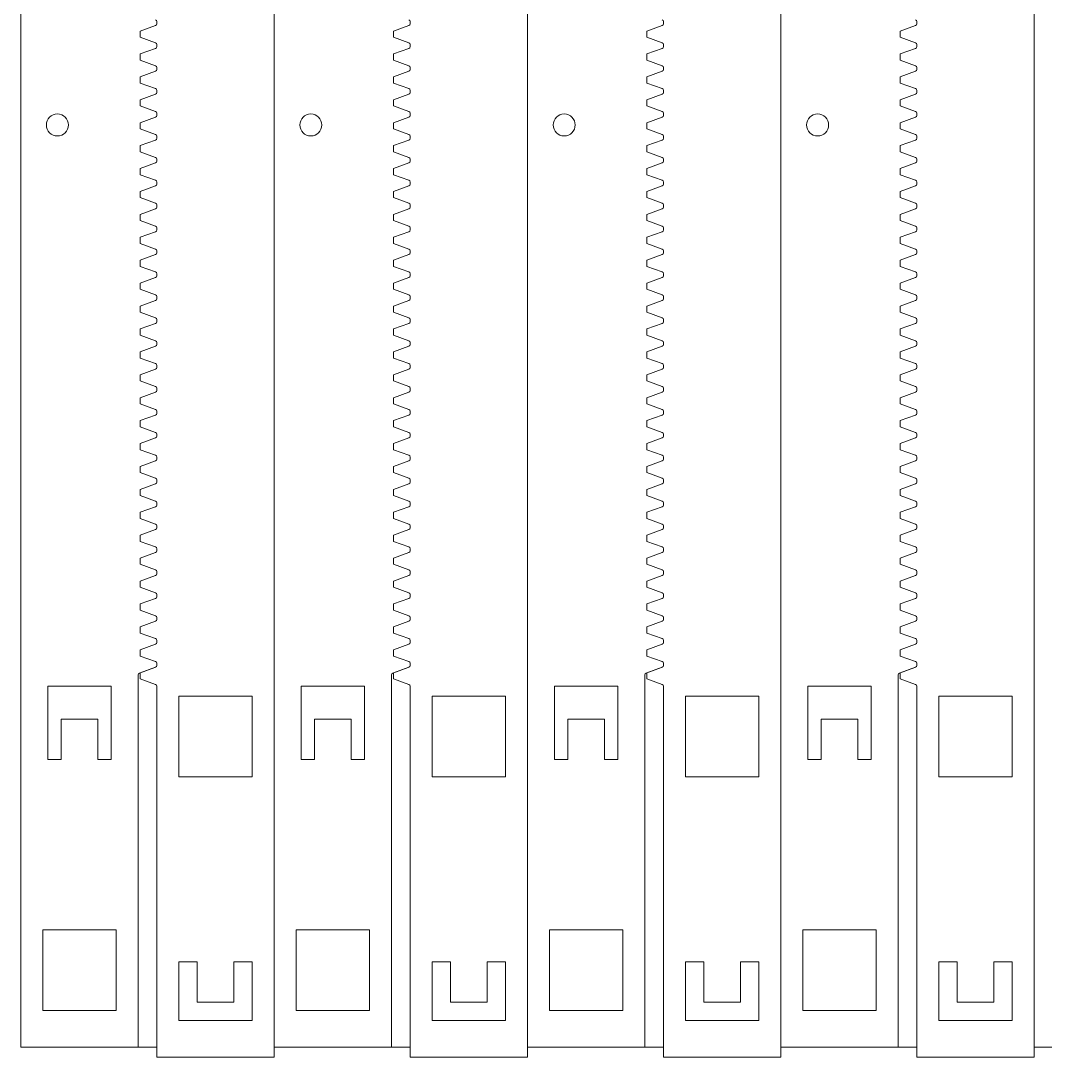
# Model space of a CAD drawing. Header units: millimetres. Extents: x -296 to 291, y -146 to 138.
# Drawn here: x -295.8 to -156.2, y -146 to -4.7 of the extents above; entities that cross this region are included whole.
import ezdxf

# ---------------------------------------------------------------- set-up
doc = ezdxf.new("R2010")
doc.units = ezdxf.units.MM
doc.header["$MEASUREMENT"] = 0
doc.layers.add('Layer 1', color=7, linetype='Continuous')

msp = doc.modelspace()

# ---------------------------------------------------------------- linework, layer by layer
at = {"layer": 'Layer 1', "color": 114, "lineweight": 9}
for points in [[(-295.8063, -144.6025), (-295.8063, 137.7001)], [(-261.2868, -144.6025), (-261.2868, 137.7001)], [(-226.7673, -144.6025), (-226.7673, 137.7001)], [(-192.2478, -144.6025), (-192.2478, 137.7001)], [(-157.7283, -144.6025), (-157.7283, 137.7001)], [(-277.4513, -7.7539), (-279.5368, -6.9948), (-279.5368, -6.152), (-277.4513, -5.3929)], [(-277.2868, -5.158), (-277.2868, -4.866)], [(-242.9318, -7.7539), (-245.0173, -6.9948), (-245.0173, -6.152), (-242.9318, -5.3929)], [(-242.7673, -5.158), (-242.7673, -4.866)], [(-208.4123, -7.7539), (-210.4978, -6.9948), (-210.4978, -6.152), (-208.4123, -5.3929)], [(-208.2478, -5.158), (-208.2478, -4.866)], [(-173.8928, -7.7539), (-175.9783, -6.9948), (-175.9783, -6.152), (-173.8928, -5.3929)], [(-173.7283, -5.158), (-173.7283, -4.866)], [(-277.2868, -8.2808), (-277.2868, -7.9888)], [(-242.7673, -8.2808), (-242.7673, -7.9888)], [(-208.2478, -8.2808), (-208.2478, -7.9888)], [(-173.7283, -8.2808), (-173.7283, -7.9888)], [(-277.4513, -10.8767), (-279.5368, -10.1176), (-279.5368, -9.2748), (-277.4513, -8.5157)], [(-242.9318, -10.8767), (-245.0173, -10.1176), (-245.0173, -9.2748), (-242.9318, -8.5157)], [(-208.4123, -10.8767), (-210.4978, -10.1176), (-210.4978, -9.2748), (-208.4123, -8.5157)], [(-173.8928, -10.8767), (-175.9783, -10.1176), (-175.9783, -9.2748), (-173.8928, -8.5157)], [(-277.2868, -11.4036), (-277.2868, -11.1116)], [(-242.7673, -11.4036), (-242.7673, -11.1116)], [(-208.2478, -11.4036), (-208.2478, -11.1116)], [(-173.7283, -11.4036), (-173.7283, -11.1116)], [(-277.4513, -13.9995), (-279.5368, -13.2404), (-279.5368, -12.3976), (-277.4513, -11.6385)], [(-242.9318, -13.9995), (-245.0173, -13.2404), (-245.0173, -12.3976), (-242.9318, -11.6385)], [(-208.4123, -13.9995), (-210.4978, -13.2404), (-210.4978, -12.3976), (-208.4123, -11.6385)], [(-173.8928, -13.9995), (-175.9783, -13.2404), (-175.9783, -12.3976), (-173.8928, -11.6385)], [(-277.4513, -17.1223), (-279.5368, -16.3633), (-279.5368, -15.5204), (-277.4513, -14.7613)], [(-277.2868, -14.5264), (-277.2868, -14.2344)], [(-242.9318, -17.1223), (-245.0173, -16.3633), (-245.0173, -15.5204), (-242.9318, -14.7613)], [(-242.7673, -14.5264), (-242.7673, -14.2344)], [(-208.4123, -17.1223), (-210.4978, -16.3633), (-210.4978, -15.5204), (-208.4123, -14.7613)], [(-208.2478, -14.5264), (-208.2478, -14.2344)], [(-173.8928, -17.1223), (-175.9783, -16.3633), (-175.9783, -15.5204), (-173.8928, -14.7613)], [(-173.7283, -14.5264), (-173.7283, -14.2344)], [(-277.4513, -20.2451), (-279.5368, -19.4861), (-279.5368, -18.6432), (-277.4513, -17.8841)], [(-277.2868, -17.6492), (-277.2868, -17.3572)], [(-242.9318, -20.2451), (-245.0173, -19.4861), (-245.0173, -18.6432), (-242.9318, -17.8841)], [(-242.7673, -17.6492), (-242.7673, -17.3572)], [(-208.4123, -20.2451), (-210.4978, -19.4861), (-210.4978, -18.6432), (-208.4123, -17.8841)], [(-208.2478, -17.6492), (-208.2478, -17.3572)], [(-173.8928, -20.2451), (-175.9783, -19.4861), (-175.9783, -18.6432), (-173.8928, -17.8841)], [(-173.7283, -17.6492), (-173.7283, -17.3572)], [(-277.4513, -23.3679), (-279.5368, -22.6089), (-279.5368, -21.766), (-277.4513, -21.007)], [(-277.2868, -20.772), (-277.2868, -20.48)], [(-242.9318, -23.3679), (-245.0173, -22.6089), (-245.0173, -21.766), (-242.9318, -21.007)], [(-242.7673, -20.772), (-242.7673, -20.48)], [(-208.4123, -23.3679), (-210.4978, -22.6089), (-210.4978, -21.766), (-208.4123, -21.007)], [(-208.2478, -20.772), (-208.2478, -20.48)], [(-173.8928, -23.3679), (-175.9783, -22.6089), (-175.9783, -21.766), (-173.8928, -21.007)], [(-173.7283, -20.772), (-173.7283, -20.48)], [(-277.2868, -23.8948), (-277.2868, -23.6029)], [(-242.7673, -23.8948), (-242.7673, -23.6029)], [(-208.2478, -23.8948), (-208.2478, -23.6029)], [(-173.7283, -23.8948), (-173.7283, -23.6029)], [(-277.4513, -26.4907), (-279.5368, -25.7317), (-279.5368, -24.8888), (-277.4513, -24.1298)], [(-242.9318, -26.4907), (-245.0173, -25.7317), (-245.0173, -24.8888), (-242.9318, -24.1298)], [(-208.4123, -26.4907), (-210.4978, -25.7317), (-210.4978, -24.8888), (-208.4123, -24.1298)], [(-173.8928, -26.4907), (-175.9783, -25.7317), (-175.9783, -24.8888), (-173.8928, -24.1298)], [(-277.2868, -27.0176), (-277.2868, -26.7257)], [(-242.7673, -27.0176), (-242.7673, -26.7257)], [(-208.2478, -27.0176), (-208.2478, -26.7257)], [(-173.7283, -27.0176), (-173.7283, -26.7257)], [(-277.4513, -29.6135), (-279.5368, -28.8545), (-279.5368, -28.0116), (-277.4513, -27.2526)], [(-242.9318, -29.6135), (-245.0173, -28.8545), (-245.0173, -28.0116), (-242.9318, -27.2526)], [(-208.4123, -29.6135), (-210.4978, -28.8545), (-210.4978, -28.0116), (-208.4123, -27.2526)], [(-173.8928, -29.6135), (-175.9783, -28.8545), (-175.9783, -28.0116), (-173.8928, -27.2526)], [(-277.4513, -32.7364), (-279.5368, -31.9773), (-279.5368, -31.1344), (-277.4513, -30.3754)], [(-277.2868, -30.1405), (-277.2868, -29.8485)], [(-242.9318, -32.7364), (-245.0173, -31.9773), (-245.0173, -31.1344), (-242.9318, -30.3754)], [(-242.7673, -30.1405), (-242.7673, -29.8485)], [(-208.4123, -32.7364), (-210.4978, -31.9773), (-210.4978, -31.1344), (-208.4123, -30.3754)], [(-208.2478, -30.1405), (-208.2478, -29.8485)], [(-173.8928, -32.7364), (-175.9783, -31.9773), (-175.9783, -31.1344), (-173.8928, -30.3754)], [(-173.7283, -30.1405), (-173.7283, -29.8485)], [(-277.4513, -35.8592), (-279.5368, -35.1001), (-279.5368, -34.2572), (-277.4513, -33.4982)], [(-277.2868, -33.2633), (-277.2868, -32.9713)], [(-242.9318, -35.8592), (-245.0173, -35.1001), (-245.0173, -34.2572), (-242.9318, -33.4982)], [(-242.7673, -33.2633), (-242.7673, -32.9713)], [(-208.4123, -35.8592), (-210.4978, -35.1001), (-210.4978, -34.2572), (-208.4123, -33.4982)], [(-208.2478, -33.2633), (-208.2478, -32.9713)], [(-173.8928, -35.8592), (-175.9783, -35.1001), (-175.9783, -34.2572), (-173.8928, -33.4982)], [(-173.7283, -33.2633), (-173.7283, -32.9713)], [(-277.4513, -38.982), (-279.5368, -38.2229), (-279.5368, -37.38), (-277.4513, -36.621)], [(-277.2868, -36.3861), (-277.2868, -36.0941)], [(-242.9318, -38.982), (-245.0173, -38.2229), (-245.0173, -37.38), (-242.9318, -36.621)], [(-242.7673, -36.3861), (-242.7673, -36.0941)], [(-208.4123, -38.982), (-210.4978, -38.2229), (-210.4978, -37.38), (-208.4123, -36.621)], [(-208.2478, -36.3861), (-208.2478, -36.0941)], [(-173.8928, -38.982), (-175.9783, -38.2229), (-175.9783, -37.38), (-173.8928, -36.621)], [(-173.7283, -36.3861), (-173.7283, -36.0941)], [(-277.2868, -39.5089), (-277.2868, -39.2169)], [(-242.7673, -39.5089), (-242.7673, -39.2169)], [(-208.2478, -39.5089), (-208.2478, -39.2169)], [(-173.7283, -39.5089), (-173.7283, -39.2169)], [(-277.4513, -42.1048), (-279.5368, -41.3457), (-279.5368, -40.5029), (-277.4513, -39.7438)], [(-242.9318, -42.1048), (-245.0173, -41.3457), (-245.0173, -40.5029), (-242.9318, -39.7438)], [(-208.4123, -42.1048), (-210.4978, -41.3457), (-210.4978, -40.5029), (-208.4123, -39.7438)], [(-173.8928, -42.1048), (-175.9783, -41.3457), (-175.9783, -40.5029), (-173.8928, -39.7438)], [(-277.2868, -42.6317), (-277.2868, -42.3397)], [(-242.7673, -42.6317), (-242.7673, -42.3397)], [(-208.2478, -42.6317), (-208.2478, -42.3397)], [(-173.7283, -42.6317), (-173.7283, -42.3397)], [(-277.4513, -45.2276), (-279.5368, -44.4685), (-279.5368, -43.6257), (-277.4513, -42.8666)], [(-242.9318, -45.2276), (-245.0173, -44.4685), (-245.0173, -43.6257), (-242.9318, -42.8666)], [(-208.4123, -45.2276), (-210.4978, -44.4685), (-210.4978, -43.6257), (-208.4123, -42.8666)], [(-173.8928, -45.2276), (-175.9783, -44.4685), (-175.9783, -43.6257), (-173.8928, -42.8666)], [(-277.4513, -48.3504), (-279.5368, -47.5913), (-279.5368, -46.7485), (-277.4513, -45.9894)], [(-277.2868, -45.7545), (-277.2868, -45.4625)], [(-242.9318, -48.3504), (-245.0173, -47.5913), (-245.0173, -46.7485), (-242.9318, -45.9894)], [(-242.7673, -45.7545), (-242.7673, -45.4625)], [(-208.4123, -48.3504), (-210.4978, -47.5913), (-210.4978, -46.7485), (-208.4123, -45.9894)], [(-208.2478, -45.7545), (-208.2478, -45.4625)], [(-173.8928, -48.3504), (-175.9783, -47.5913), (-175.9783, -46.7485), (-173.8928, -45.9894)], [(-173.7283, -45.7545), (-173.7283, -45.4625)], [(-277.4513, -51.4732), (-279.5368, -50.7141), (-279.5368, -49.8713), (-277.4513, -49.1122)], [(-277.2868, -48.8773), (-277.2868, -48.5853)], [(-242.9318, -51.4732), (-245.0173, -50.7141), (-245.0173, -49.8713), (-242.9318, -49.1122)], [(-242.7673, -48.8773), (-242.7673, -48.5853)], [(-208.4123, -51.4732), (-210.4978, -50.7141), (-210.4978, -49.8713), (-208.4123, -49.1122)], [(-208.2478, -48.8773), (-208.2478, -48.5853)], [(-173.8928, -51.4732), (-175.9783, -50.7141), (-175.9783, -49.8713), (-173.8928, -49.1122)], [(-173.7283, -48.8773), (-173.7283, -48.5853)], [(-277.4513, -54.596), (-279.5368, -53.8369), (-279.5368, -52.9941), (-277.4513, -52.235)], [(-277.2868, -52.0001), (-277.2868, -51.7081)], [(-242.9318, -54.596), (-245.0173, -53.8369), (-245.0173, -52.9941), (-242.9318, -52.235)], [(-242.7673, -52.0001), (-242.7673, -51.7081)], [(-208.4123, -54.596), (-210.4978, -53.8369), (-210.4978, -52.9941), (-208.4123, -52.235)], [(-208.2478, -52.0001), (-208.2478, -51.7081)], [(-173.8928, -54.596), (-175.9783, -53.8369), (-175.9783, -52.9941), (-173.8928, -52.235)], [(-173.7283, -52.0001), (-173.7283, -51.7081)], [(-277.2868, -55.1229), (-277.2868, -54.8309)], [(-242.7673, -55.1229), (-242.7673, -54.8309)], [(-208.2478, -55.1229), (-208.2478, -54.8309)], [(-173.7283, -55.1229), (-173.7283, -54.8309)], [(-277.4513, -57.7188), (-279.5368, -56.9597), (-279.5368, -56.1169), (-277.4513, -55.3578)], [(-242.9318, -57.7188), (-245.0173, -56.9597), (-245.0173, -56.1169), (-242.9318, -55.3578)], [(-208.4123, -57.7188), (-210.4978, -56.9597), (-210.4978, -56.1169), (-208.4123, -55.3578)], [(-173.8928, -57.7188), (-175.9783, -56.9597), (-175.9783, -56.1169), (-173.8928, -55.3578)], [(-277.4513, -60.8416), (-279.5368, -60.0826), (-279.5368, -59.2397), (-277.4513, -58.4806)], [(-277.2868, -58.2457), (-277.2868, -57.9537)], [(-242.9318, -60.8416), (-245.0173, -60.0826), (-245.0173, -59.2397), (-242.9318, -58.4806)], [(-242.7673, -58.2457), (-242.7673, -57.9537)], [(-208.4123, -60.8416), (-210.4978, -60.0826), (-210.4978, -59.2397), (-208.4123, -58.4806)], [(-208.2478, -58.2457), (-208.2478, -57.9537)], [(-173.8928, -60.8416), (-175.9783, -60.0826), (-175.9783, -59.2397), (-173.8928, -58.4806)], [(-173.7283, -58.2457), (-173.7283, -57.9537)], [(-277.4513, -63.9644), (-279.5368, -63.2054), (-279.5368, -62.3625), (-277.4513, -61.6034)], [(-277.2868, -61.3685), (-277.2868, -61.0765)], [(-242.9318, -63.9644), (-245.0173, -63.2054), (-245.0173, -62.3625), (-242.9318, -61.6034)], [(-242.7673, -61.3685), (-242.7673, -61.0765)], [(-208.4123, -63.9644), (-210.4978, -63.2054), (-210.4978, -62.3625), (-208.4123, -61.6034)], [(-208.2478, -61.3685), (-208.2478, -61.0765)], [(-173.8928, -63.9644), (-175.9783, -63.2054), (-175.9783, -62.3625), (-173.8928, -61.6034)], [(-173.7283, -61.3685), (-173.7283, -61.0765)], [(-277.4513, -67.0872), (-279.5368, -66.3282), (-279.5368, -65.4853), (-277.4513, -64.7263)], [(-277.2868, -64.4913), (-277.2868, -64.1993)], [(-242.9318, -67.0872), (-245.0173, -66.3282), (-245.0173, -65.4853), (-242.9318, -64.7263)], [(-242.7673, -64.4913), (-242.7673, -64.1993)], [(-208.4123, -67.0872), (-210.4978, -66.3282), (-210.4978, -65.4853), (-208.4123, -64.7263)], [(-208.2478, -64.4913), (-208.2478, -64.1993)], [(-173.8928, -67.0872), (-175.9783, -66.3282), (-175.9783, -65.4853), (-173.8928, -64.7263)], [(-173.7283, -64.4913), (-173.7283, -64.1993)], [(-277.2868, -67.6141), (-277.2868, -67.3222)], [(-242.7673, -67.6141), (-242.7673, -67.3222)], [(-208.2478, -67.6141), (-208.2478, -67.3222)], [(-173.7283, -67.6141), (-173.7283, -67.3222)], [(-277.4513, -70.21), (-279.5368, -69.451), (-279.5368, -68.6081), (-277.4513, -67.8491)], [(-242.9318, -70.21), (-245.0173, -69.451), (-245.0173, -68.6081), (-242.9318, -67.8491)], [(-208.4123, -70.21), (-210.4978, -69.451), (-210.4978, -68.6081), (-208.4123, -67.8491)], [(-173.8928, -70.21), (-175.9783, -69.451), (-175.9783, -68.6081), (-173.8928, -67.8491)], [(-277.2868, -70.7369), (-277.2868, -70.445)], [(-242.7673, -70.7369), (-242.7673, -70.445)], [(-208.2478, -70.7369), (-208.2478, -70.445)], [(-173.7283, -70.7369), (-173.7283, -70.445)], [(-277.4513, -73.3328), (-279.5368, -72.5738), (-279.5368, -71.7309), (-277.4513, -70.9719)], [(-242.9318, -73.3328), (-245.0173, -72.5738), (-245.0173, -71.7309), (-242.9318, -70.9719)], [(-208.4123, -73.3328), (-210.4978, -72.5738), (-210.4978, -71.7309), (-208.4123, -70.9719)], [(-173.8928, -73.3328), (-175.9783, -72.5738), (-175.9783, -71.7309), (-173.8928, -70.9719)], [(-277.4513, -76.4557), (-279.5368, -75.6966), (-279.5368, -74.8537), (-277.4513, -74.0947)], [(-277.2868, -73.8597), (-277.2868, -73.5678)], [(-242.9318, -76.4557), (-245.0173, -75.6966), (-245.0173, -74.8537), (-242.9318, -74.0947)], [(-242.7673, -73.8597), (-242.7673, -73.5678)], [(-208.4123, -76.4557), (-210.4978, -75.6966), (-210.4978, -74.8537), (-208.4123, -74.0947)], [(-208.2478, -73.8597), (-208.2478, -73.5678)], [(-173.8928, -76.4557), (-175.9783, -75.6966), (-175.9783, -74.8537), (-173.8928, -74.0947)], [(-173.7283, -73.8597), (-173.7283, -73.5678)], [(-277.4513, -79.5785), (-279.5368, -78.8194), (-279.5368, -77.9765), (-277.4513, -77.2175)], [(-277.2868, -76.9826), (-277.2868, -76.6906)], [(-242.9318, -79.5785), (-245.0173, -78.8194), (-245.0173, -77.9765), (-242.9318, -77.2175)], [(-242.7673, -76.9826), (-242.7673, -76.6906)], [(-208.4123, -79.5785), (-210.4978, -78.8194), (-210.4978, -77.9765), (-208.4123, -77.2175)], [(-208.2478, -76.9826), (-208.2478, -76.6906)], [(-173.8928, -79.5785), (-175.9783, -78.8194), (-175.9783, -77.9765), (-173.8928, -77.2175)], [(-173.7283, -76.9826), (-173.7283, -76.6906)], [(-277.4513, -82.7013), (-279.5368, -81.9422), (-279.5368, -81.0993), (-277.4513, -80.3403)], [(-277.2868, -80.1054), (-277.2868, -79.8134)], [(-242.9318, -82.7013), (-245.0173, -81.9422), (-245.0173, -81.0993), (-242.9318, -80.3403)], [(-242.7673, -80.1054), (-242.7673, -79.8134)], [(-208.4123, -82.7013), (-210.4978, -81.9422), (-210.4978, -81.0993), (-208.4123, -80.3403)], [(-208.2478, -80.1054), (-208.2478, -79.8134)], [(-173.8928, -82.7013), (-175.9783, -81.9422), (-175.9783, -81.0993), (-173.8928, -80.3403)], [(-173.7283, -80.1054), (-173.7283, -79.8134)], [(-277.2868, -83.2282), (-277.2868, -82.9362)], [(-242.7673, -83.2282), (-242.7673, -82.9362)], [(-208.2478, -83.2282), (-208.2478, -82.9362)], [(-173.7283, -83.2282), (-173.7283, -82.9362)], [(-277.4513, -85.8241), (-279.5368, -85.065), (-279.5368, -84.2222), (-277.4513, -83.4631)], [(-242.9318, -85.8241), (-245.0173, -85.065), (-245.0173, -84.2222), (-242.9318, -83.4631)], [(-208.4123, -85.8241), (-210.4978, -85.065), (-210.4978, -84.2222), (-208.4123, -83.4631)], [(-173.8928, -85.8241), (-175.9783, -85.065), (-175.9783, -84.2222), (-173.8928, -83.4631)], [(-277.2868, -86.351), (-277.2868, -86.059)], [(-242.7673, -86.351), (-242.7673, -86.059)], [(-208.2478, -86.351), (-208.2478, -86.059)], [(-173.7283, -86.351), (-173.7283, -86.059)], [(-277.4513, -88.9469), (-279.5368, -88.1878), (-279.5368, -87.345), (-277.4513, -86.5859)], [(-242.9318, -88.9469), (-245.0173, -88.1878), (-245.0173, -87.345), (-242.9318, -86.5859)], [(-208.4123, -88.9469), (-210.4978, -88.1878), (-210.4978, -87.345), (-208.4123, -86.5859)], [(-173.8928, -88.9469), (-175.9783, -88.1878), (-175.9783, -87.345), (-173.8928, -86.5859)], [(-277.4513, -92.0697), (-279.5368, -91.3106), (-279.5368, -90.4678), (-277.4513, -89.7087)], [(-277.2868, -89.4738), (-277.2868, -89.1818)], [(-242.9318, -92.0697), (-245.0173, -91.3106), (-245.0173, -90.4678), (-242.9318, -89.7087)], [(-242.7673, -89.4738), (-242.7673, -89.1818)], [(-208.4123, -92.0697), (-210.4978, -91.3106), (-210.4978, -90.4678), (-208.4123, -89.7087)], [(-208.2478, -89.4738), (-208.2478, -89.1818)], [(-173.8928, -92.0697), (-175.9783, -91.3106), (-175.9783, -90.4678), (-173.8928, -89.7087)], [(-173.7283, -89.4738), (-173.7283, -89.1818)], [(-277.5563, -92.8726), (-279.6417, -93.6316)], [(-277.4513, -95.1925), (-279.5368, -94.4334), (-279.5368, -93.5906), (-277.4513, -92.8315)], [(-277.2868, -92.5966), (-277.2868, -92.3046)], [(-243.0368, -92.8726), (-245.1222, -93.6316)], [(-242.9318, -95.1925), (-245.0173, -94.4334), (-245.0173, -93.5906), (-242.9318, -92.8315)], [(-242.7673, -92.5966), (-242.7673, -92.3046)], [(-208.5173, -92.8726), (-210.6027, -93.6316)], [(-208.4123, -95.1925), (-210.4978, -94.4334), (-210.4978, -93.5906), (-208.4123, -92.8315)], [(-208.2478, -92.5966), (-208.2478, -92.3046)], [(-173.9978, -92.8726), (-176.0832, -93.6316)], [(-173.8928, -95.1925), (-175.9783, -94.4334), (-175.9783, -93.5906), (-173.8928, -92.8315)], [(-173.7283, -92.5966), (-173.7283, -92.3046)], [(-279.8063, -93.8665), (-279.8063, -144.6025)], [(-245.2868, -93.8665), (-245.2868, -144.6025)], [(-210.7673, -93.8665), (-210.7673, -144.6025)], [(-176.2478, -93.8665), (-176.2478, -144.6025)], [(-277.2868, -145.9868), (-277.2868, -95.4274)], [(-242.7673, -145.9868), (-242.7673, -95.4274)], [(-208.2478, -145.9868), (-208.2478, -95.4274)], [(-173.7283, -145.9868), (-173.7283, -95.4274)], [(-292.8063, -139.6025), (-292.8063, -128.6025), (-282.8063, -128.6025), (-282.8063, -139.6025), (-292.8063, -139.6025)], [(-258.2868, -139.6025), (-258.2868, -128.6025), (-248.2868, -128.6025), (-248.2868, -139.6025), (-258.2868, -139.6025)], [(-223.7673, -139.6025), (-223.7673, -128.6025), (-213.7673, -128.6025), (-213.7673, -139.6025), (-223.7673, -139.6025)], [(-189.2478, -139.6025), (-189.2478, -128.6025), (-179.2478, -128.6025), (-179.2478, -139.6025), (-189.2478, -139.6025)], [(-274.2868, -132.9847), (-271.7868, -132.9847), (-271.7868, -138.4847), (-266.7868, -138.4847), (-266.7868, -132.9847), (-264.2868, -132.9847), (-264.2868, -140.9847), (-274.2868, -140.9847), (-274.2868, -132.9847)], [(-239.7673, -132.9847), (-237.2673, -132.9847), (-237.2673, -138.4847), (-232.2673, -138.4847), (-232.2673, -132.9847), (-229.7673, -132.9847), (-229.7673, -140.9847), (-239.7673, -140.9847), (-239.7673, -132.9847)], [(-205.2478, -132.9847), (-202.7478, -132.9847), (-202.7478, -138.4847), (-197.7478, -138.4847), (-197.7478, -132.9847), (-195.2478, -132.9847), (-195.2478, -140.9847), (-205.2478, -140.9847), (-205.2478, -132.9847)], [(-170.7283, -132.9847), (-168.2283, -132.9847), (-168.2283, -138.4847), (-163.2283, -138.4847), (-163.2283, -132.9847), (-160.7283, -132.9847), (-160.7283, -140.9847), (-170.7283, -140.9847), (-170.7283, -132.9847)]]:
    msp.add_lwpolyline(points, dxfattribs=at)
at = {"layer": 'Layer 1', "color": 240, "lineweight": 9}
for points in [[(-285.3063, -99.9017), (-285.3063, -105.4017), (-283.4868, -105.4017), (-283.4868, -95.4017), (-292.1257, -95.4017), (-292.1257, -105.4017), (-290.3063, -105.4017), (-290.3063, -99.9017), (-285.3063, -99.9017)], [(-250.7868, -99.9017), (-250.7868, -105.4017), (-248.9673, -105.4017), (-248.9673, -95.4017), (-257.6062, -95.4017), (-257.6062, -105.4017), (-255.7868, -105.4017), (-255.7868, -99.9017), (-250.7868, -99.9017)], [(-216.2673, -99.9017), (-216.2673, -105.4017), (-214.4478, -105.4017), (-214.4478, -95.4017), (-223.0867, -95.4017), (-223.0867, -105.4017), (-221.2673, -105.4017), (-221.2673, -99.9017), (-216.2673, -99.9017)], [(-181.7478, -99.9017), (-181.7478, -105.4017), (-179.9283, -105.4017), (-179.9283, -95.4017), (-188.5672, -95.4017), (-188.5672, -105.4017), (-186.7478, -105.4017), (-186.7478, -99.9017), (-181.7478, -99.9017)], [(-264.2868, -96.7837), (-274.2868, -96.7837), (-274.2868, -107.7837), (-264.2868, -107.7837), (-264.2868, -96.7837)], [(-229.7673, -96.7837), (-239.7673, -96.7837), (-239.7673, -107.7837), (-229.7673, -107.7837), (-229.7673, -96.7837)], [(-195.2478, -96.7837), (-205.2478, -96.7837), (-205.2478, -107.7837), (-195.2478, -107.7837), (-195.2478, -96.7837)], [(-160.7283, -96.7837), (-170.7283, -96.7837), (-170.7283, -107.7837), (-160.7283, -107.7837), (-160.7283, -96.7837)]]:
    msp.add_lwpolyline(points, dxfattribs=at)
at = {"layer": 'Layer 1', "color": 175, "lineweight": 18}
msp.add_lwpolyline([(-139.2088, -144.6025), (-157.7283, -144.6025), (-157.7283, -145.9868), (-173.7283, -145.9868), (-173.7283, -144.6025), (-192.2478, -144.6025), (-192.2478, -145.9868), (-208.2478, -145.9868), (-208.2478, -144.6025), (-226.7673, -144.6025), (-226.7673, -145.9868), (-242.7673, -145.9868), (-242.7673, -144.6025), (-261.2868, -144.6025), (-261.2868, -145.9868), (-277.2868, -145.9868), (-277.2868, -144.6025), (-295.8063, -144.6025)], dxfattribs=at)
at = {"layer": 'Layer 1', "color": 114, "lineweight": 9}
for points in [[(-277.2868, -4.866), (-277.2866, -4.7609), (-277.3524, -4.667), (-277.4513, -4.6311)], [(-277.4513, -5.3929), (-277.3524, -5.357), (-277.2866, -5.2631), (-277.2868, -5.158)], [(-242.7673, -4.866), (-242.7671, -4.7609), (-242.8329, -4.667), (-242.9318, -4.6311)], [(-242.9318, -5.3929), (-242.8329, -5.357), (-242.7671, -5.2631), (-242.7673, -5.158)], [(-208.2478, -4.866), (-208.2476, -4.7609), (-208.3134, -4.667), (-208.4123, -4.6311)], [(-208.4123, -5.3929), (-208.3134, -5.357), (-208.2476, -5.2631), (-208.2478, -5.158)], [(-173.7283, -4.866), (-173.7281, -4.7609), (-173.7939, -4.667), (-173.8928, -4.6311)], [(-173.8928, -5.3929), (-173.7939, -5.357), (-173.7281, -5.2631), (-173.7283, -5.158)], [(-277.2868, -7.9888), (-277.2866, -7.8837), (-277.3524, -7.7898), (-277.4513, -7.7539)], [(-277.4513, -8.5157), (-277.3524, -8.4798), (-277.2866, -8.3859), (-277.2868, -8.2808)], [(-242.7673, -7.9888), (-242.7671, -7.8837), (-242.8329, -7.7898), (-242.9318, -7.7539)], [(-242.9318, -8.5157), (-242.8329, -8.4798), (-242.7671, -8.3859), (-242.7673, -8.2808)], [(-208.2478, -7.9888), (-208.2476, -7.8837), (-208.3134, -7.7898), (-208.4123, -7.7539)], [(-208.4123, -8.5157), (-208.3134, -8.4798), (-208.2476, -8.3859), (-208.2478, -8.2808)], [(-173.7283, -7.9888), (-173.7281, -7.8837), (-173.7939, -7.7898), (-173.8928, -7.7539)], [(-173.8928, -8.5157), (-173.7939, -8.4798), (-173.7281, -8.3859), (-173.7283, -8.2808)], [(-277.2868, -11.1116), (-277.2866, -11.0065), (-277.3524, -10.9127), (-277.4513, -10.8767)], [(-242.7673, -11.1116), (-242.7671, -11.0065), (-242.8329, -10.9127), (-242.9318, -10.8767)], [(-208.2478, -11.1116), (-208.2476, -11.0065), (-208.3134, -10.9127), (-208.4123, -10.8767)], [(-173.7283, -11.1116), (-173.7281, -11.0065), (-173.7939, -10.9127), (-173.8928, -10.8767)], [(-277.4513, -11.6385), (-277.3524, -11.6026), (-277.2866, -11.5087), (-277.2868, -11.4036)], [(-242.9318, -11.6385), (-242.8329, -11.6026), (-242.7671, -11.5087), (-242.7673, -11.4036)], [(-208.4123, -11.6385), (-208.3134, -11.6026), (-208.2476, -11.5087), (-208.2478, -11.4036)], [(-173.8928, -11.6385), (-173.7939, -11.6026), (-173.7281, -11.5087), (-173.7283, -11.4036)], [(-277.2868, -14.2344), (-277.2866, -14.1293), (-277.3524, -14.0355), (-277.4513, -13.9995)], [(-242.7673, -14.2344), (-242.7671, -14.1293), (-242.8329, -14.0355), (-242.9318, -13.9995)], [(-208.2478, -14.2344), (-208.2476, -14.1293), (-208.3134, -14.0355), (-208.4123, -13.9995)], [(-173.7283, -14.2344), (-173.7281, -14.1293), (-173.7939, -14.0355), (-173.8928, -13.9995)], [(-277.4513, -14.7613), (-277.3524, -14.7254), (-277.2866, -14.6315), (-277.2868, -14.5264)], [(-242.9318, -14.7613), (-242.8329, -14.7254), (-242.7671, -14.6315), (-242.7673, -14.5264)], [(-208.4123, -14.7613), (-208.3134, -14.7254), (-208.2476, -14.6315), (-208.2478, -14.5264)], [(-173.8928, -14.7613), (-173.7939, -14.7254), (-173.7281, -14.6315), (-173.7283, -14.5264)], [(-277.2868, -17.3572), (-277.2866, -17.2521), (-277.3524, -17.1583), (-277.4513, -17.1223)], [(-277.4513, -17.8841), (-277.3524, -17.8482), (-277.2866, -17.7543), (-277.2868, -17.6492)], [(-242.7673, -17.3572), (-242.7671, -17.2521), (-242.8329, -17.1583), (-242.9318, -17.1223)], [(-242.9318, -17.8841), (-242.8329, -17.8482), (-242.7671, -17.7543), (-242.7673, -17.6492)], [(-208.2478, -17.3572), (-208.2476, -17.2521), (-208.3134, -17.1583), (-208.4123, -17.1223)], [(-208.4123, -17.8841), (-208.3134, -17.8482), (-208.2476, -17.7543), (-208.2478, -17.6492)], [(-173.7283, -17.3572), (-173.7281, -17.2521), (-173.7939, -17.1583), (-173.8928, -17.1223)], [(-173.8928, -17.8841), (-173.7939, -17.8482), (-173.7281, -17.7543), (-173.7283, -17.6492)], [(-277.2868, -20.48), (-277.2866, -20.3749), (-277.3524, -20.2811), (-277.4513, -20.2451)], [(-277.4513, -21.007), (-277.3524, -20.971), (-277.2866, -20.8771), (-277.2868, -20.772)], [(-242.7673, -20.48), (-242.7671, -20.3749), (-242.8329, -20.2811), (-242.9318, -20.2451)], [(-242.9318, -21.007), (-242.8329, -20.971), (-242.7671, -20.8771), (-242.7673, -20.772)], [(-208.2478, -20.48), (-208.2476, -20.3749), (-208.3134, -20.2811), (-208.4123, -20.2451)], [(-208.4123, -21.007), (-208.3134, -20.971), (-208.2476, -20.8771), (-208.2478, -20.772)], [(-173.7283, -20.48), (-173.7281, -20.3749), (-173.7939, -20.2811), (-173.8928, -20.2451)], [(-173.8928, -21.007), (-173.7939, -20.971), (-173.7281, -20.8771), (-173.7283, -20.772)], [(-277.2868, -23.6029), (-277.2866, -23.4978), (-277.3524, -23.4039), (-277.4513, -23.3679)], [(-277.4513, -24.1298), (-277.3524, -24.0938), (-277.2866, -23.9999), (-277.2868, -23.8948)], [(-242.7673, -23.6029), (-242.7671, -23.4978), (-242.8329, -23.4039), (-242.9318, -23.3679)], [(-242.9318, -24.1298), (-242.8329, -24.0938), (-242.7671, -23.9999), (-242.7673, -23.8948)], [(-208.2478, -23.6029), (-208.2476, -23.4978), (-208.3134, -23.4039), (-208.4123, -23.3679)], [(-208.4123, -24.1298), (-208.3134, -24.0938), (-208.2476, -23.9999), (-208.2478, -23.8948)], [(-173.7283, -23.6029), (-173.7281, -23.4978), (-173.7939, -23.4039), (-173.8928, -23.3679)], [(-173.8928, -24.1298), (-173.7939, -24.0938), (-173.7281, -23.9999), (-173.7283, -23.8948)], [(-277.2868, -26.7257), (-277.2866, -26.6206), (-277.3524, -26.5267), (-277.4513, -26.4907)], [(-242.7673, -26.7257), (-242.7671, -26.6206), (-242.8329, -26.5267), (-242.9318, -26.4907)], [(-208.2478, -26.7257), (-208.2476, -26.6206), (-208.3134, -26.5267), (-208.4123, -26.4907)], [(-173.7283, -26.7257), (-173.7281, -26.6206), (-173.7939, -26.5267), (-173.8928, -26.4907)], [(-277.4513, -27.2526), (-277.3524, -27.2166), (-277.2866, -27.1227), (-277.2868, -27.0176)], [(-242.9318, -27.2526), (-242.8329, -27.2166), (-242.7671, -27.1227), (-242.7673, -27.0176)], [(-208.4123, -27.2526), (-208.3134, -27.2166), (-208.2476, -27.1227), (-208.2478, -27.0176)], [(-173.8928, -27.2526), (-173.7939, -27.2166), (-173.7281, -27.1227), (-173.7283, -27.0176)], [(-277.2868, -29.8485), (-277.2866, -29.7434), (-277.3524, -29.6495), (-277.4513, -29.6135)], [(-242.7673, -29.8485), (-242.7671, -29.7434), (-242.8329, -29.6495), (-242.9318, -29.6135)], [(-208.2478, -29.8485), (-208.2476, -29.7434), (-208.3134, -29.6495), (-208.4123, -29.6135)], [(-173.7283, -29.8485), (-173.7281, -29.7434), (-173.7939, -29.6495), (-173.8928, -29.6135)], [(-277.4513, -30.3754), (-277.3524, -30.3394), (-277.2866, -30.2456), (-277.2868, -30.1405)], [(-242.9318, -30.3754), (-242.8329, -30.3394), (-242.7671, -30.2456), (-242.7673, -30.1405)], [(-208.4123, -30.3754), (-208.3134, -30.3394), (-208.2476, -30.2456), (-208.2478, -30.1405)], [(-173.8928, -30.3754), (-173.7939, -30.3394), (-173.7281, -30.2456), (-173.7283, -30.1405)], [(-277.2868, -32.9713), (-277.2866, -32.8662), (-277.3524, -32.7723), (-277.4513, -32.7364)], [(-277.4513, -33.4982), (-277.3524, -33.4622), (-277.2866, -33.3684), (-277.2868, -33.2633)], [(-242.7673, -32.9713), (-242.7671, -32.8662), (-242.8329, -32.7723), (-242.9318, -32.7364)], [(-242.9318, -33.4982), (-242.8329, -33.4622), (-242.7671, -33.3684), (-242.7673, -33.2633)], [(-208.2478, -32.9713), (-208.2476, -32.8662), (-208.3134, -32.7723), (-208.4123, -32.7364)], [(-208.4123, -33.4982), (-208.3134, -33.4622), (-208.2476, -33.3684), (-208.2478, -33.2633)], [(-173.7283, -32.9713), (-173.7281, -32.8662), (-173.7939, -32.7723), (-173.8928, -32.7364)], [(-173.8928, -33.4982), (-173.7939, -33.4622), (-173.7281, -33.3684), (-173.7283, -33.2633)], [(-277.2868, -36.0941), (-277.2866, -35.989), (-277.3524, -35.8951), (-277.4513, -35.8592)], [(-277.4513, -36.621), (-277.3524, -36.585), (-277.2866, -36.4912), (-277.2868, -36.3861)], [(-242.7673, -36.0941), (-242.7671, -35.989), (-242.8329, -35.8951), (-242.9318, -35.8592)], [(-242.9318, -36.621), (-242.8329, -36.585), (-242.7671, -36.4912), (-242.7673, -36.3861)], [(-208.2478, -36.0941), (-208.2476, -35.989), (-208.3134, -35.8951), (-208.4123, -35.8592)], [(-208.4123, -36.621), (-208.3134, -36.585), (-208.2476, -36.4912), (-208.2478, -36.3861)], [(-173.7283, -36.0941), (-173.7281, -35.989), (-173.7939, -35.8951), (-173.8928, -35.8592)], [(-173.8928, -36.621), (-173.7939, -36.585), (-173.7281, -36.4912), (-173.7283, -36.3861)], [(-277.2868, -39.2169), (-277.2866, -39.1118), (-277.3524, -39.0179), (-277.4513, -38.982)], [(-277.4513, -39.7438), (-277.3524, -39.7078), (-277.2866, -39.614), (-277.2868, -39.5089)], [(-242.7673, -39.2169), (-242.7671, -39.1118), (-242.8329, -39.0179), (-242.9318, -38.982)], [(-242.9318, -39.7438), (-242.8329, -39.7078), (-242.7671, -39.614), (-242.7673, -39.5089)], [(-208.2478, -39.2169), (-208.2476, -39.1118), (-208.3134, -39.0179), (-208.4123, -38.982)], [(-208.4123, -39.7438), (-208.3134, -39.7078), (-208.2476, -39.614), (-208.2478, -39.5089)], [(-173.7283, -39.2169), (-173.7281, -39.1118), (-173.7939, -39.0179), (-173.8928, -38.982)], [(-173.8928, -39.7438), (-173.7939, -39.7078), (-173.7281, -39.614), (-173.7283, -39.5089)], [(-277.2868, -42.3397), (-277.2866, -42.2346), (-277.3524, -42.1407), (-277.4513, -42.1048)], [(-242.7673, -42.3397), (-242.7671, -42.2346), (-242.8329, -42.1407), (-242.9318, -42.1048)], [(-208.2478, -42.3397), (-208.2476, -42.2346), (-208.3134, -42.1407), (-208.4123, -42.1048)], [(-173.7283, -42.3397), (-173.7281, -42.2346), (-173.7939, -42.1407), (-173.8928, -42.1048)], [(-277.4513, -42.8666), (-277.3524, -42.8307), (-277.2866, -42.7368), (-277.2868, -42.6317)], [(-242.9318, -42.8666), (-242.8329, -42.8307), (-242.7671, -42.7368), (-242.7673, -42.6317)], [(-208.4123, -42.8666), (-208.3134, -42.8307), (-208.2476, -42.7368), (-208.2478, -42.6317)], [(-173.8928, -42.8666), (-173.7939, -42.8307), (-173.7281, -42.7368), (-173.7283, -42.6317)], [(-277.2868, -45.4625), (-277.2866, -45.3574), (-277.3524, -45.2635), (-277.4513, -45.2276)], [(-277.4513, -45.9894), (-277.3524, -45.9535), (-277.2866, -45.8596), (-277.2868, -45.7545)], [(-242.7673, -45.4625), (-242.7671, -45.3574), (-242.8329, -45.2635), (-242.9318, -45.2276)], [(-242.9318, -45.9894), (-242.8329, -45.9535), (-242.7671, -45.8596), (-242.7673, -45.7545)], [(-208.2478, -45.4625), (-208.2476, -45.3574), (-208.3134, -45.2635), (-208.4123, -45.2276)], [(-208.4123, -45.9894), (-208.3134, -45.9535), (-208.2476, -45.8596), (-208.2478, -45.7545)], [(-173.7283, -45.4625), (-173.7281, -45.3574), (-173.7939, -45.2635), (-173.8928, -45.2276)], [(-173.8928, -45.9894), (-173.7939, -45.9535), (-173.7281, -45.8596), (-173.7283, -45.7545)], [(-277.2868, -48.5853), (-277.2866, -48.4802), (-277.3524, -48.3863), (-277.4513, -48.3504)], [(-277.4513, -49.1122), (-277.3524, -49.0763), (-277.2866, -48.9824), (-277.2868, -48.8773)], [(-242.7673, -48.5853), (-242.7671, -48.4802), (-242.8329, -48.3863), (-242.9318, -48.3504)], [(-242.9318, -49.1122), (-242.8329, -49.0763), (-242.7671, -48.9824), (-242.7673, -48.8773)], [(-208.2478, -48.5853), (-208.2476, -48.4802), (-208.3134, -48.3863), (-208.4123, -48.3504)], [(-208.4123, -49.1122), (-208.3134, -49.0763), (-208.2476, -48.9824), (-208.2478, -48.8773)], [(-173.7283, -48.5853), (-173.7281, -48.4802), (-173.7939, -48.3863), (-173.8928, -48.3504)], [(-173.8928, -49.1122), (-173.7939, -49.0763), (-173.7281, -48.9824), (-173.7283, -48.8773)], [(-277.2868, -51.7081), (-277.2866, -51.603), (-277.3524, -51.5091), (-277.4513, -51.4732)], [(-277.4513, -52.235), (-277.3524, -52.1991), (-277.2866, -52.1052), (-277.2868, -52.0001)], [(-242.7673, -51.7081), (-242.7671, -51.603), (-242.8329, -51.5091), (-242.9318, -51.4732)], [(-242.9318, -52.235), (-242.8329, -52.1991), (-242.7671, -52.1052), (-242.7673, -52.0001)], [(-208.2478, -51.7081), (-208.2476, -51.603), (-208.3134, -51.5091), (-208.4123, -51.4732)], [(-208.4123, -52.235), (-208.3134, -52.1991), (-208.2476, -52.1052), (-208.2478, -52.0001)], [(-173.7283, -51.7081), (-173.7281, -51.603), (-173.7939, -51.5091), (-173.8928, -51.4732)], [(-173.8928, -52.235), (-173.7939, -52.1991), (-173.7281, -52.1052), (-173.7283, -52.0001)], [(-277.2868, -54.8309), (-277.2866, -54.7258), (-277.3524, -54.6319), (-277.4513, -54.596)], [(-242.7673, -54.8309), (-242.7671, -54.7258), (-242.8329, -54.6319), (-242.9318, -54.596)], [(-208.2478, -54.8309), (-208.2476, -54.7258), (-208.3134, -54.6319), (-208.4123, -54.596)], [(-173.7283, -54.8309), (-173.7281, -54.7258), (-173.7939, -54.6319), (-173.8928, -54.596)], [(-277.4513, -55.3578), (-277.3524, -55.3219), (-277.2866, -55.228), (-277.2868, -55.1229)], [(-242.9318, -55.3578), (-242.8329, -55.3219), (-242.7671, -55.228), (-242.7673, -55.1229)], [(-208.4123, -55.3578), (-208.3134, -55.3219), (-208.2476, -55.228), (-208.2478, -55.1229)], [(-173.8928, -55.3578), (-173.7939, -55.3219), (-173.7281, -55.228), (-173.7283, -55.1229)], [(-277.2868, -57.9537), (-277.2866, -57.8486), (-277.3524, -57.7548), (-277.4513, -57.7188)], [(-242.7673, -57.9537), (-242.7671, -57.8486), (-242.8329, -57.7548), (-242.9318, -57.7188)], [(-208.2478, -57.9537), (-208.2476, -57.8486), (-208.3134, -57.7548), (-208.4123, -57.7188)], [(-173.7283, -57.9537), (-173.7281, -57.8486), (-173.7939, -57.7548), (-173.8928, -57.7188)], [(-277.4513, -58.4806), (-277.3524, -58.4447), (-277.2866, -58.3508), (-277.2868, -58.2457)], [(-242.9318, -58.4806), (-242.8329, -58.4447), (-242.7671, -58.3508), (-242.7673, -58.2457)], [(-208.4123, -58.4806), (-208.3134, -58.4447), (-208.2476, -58.3508), (-208.2478, -58.2457)], [(-173.8928, -58.4806), (-173.7939, -58.4447), (-173.7281, -58.3508), (-173.7283, -58.2457)], [(-277.2868, -61.0765), (-277.2866, -60.9714), (-277.3524, -60.8776), (-277.4513, -60.8416)], [(-277.4513, -61.6034), (-277.3524, -61.5675), (-277.2866, -61.4736), (-277.2868, -61.3685)], [(-242.7673, -61.0765), (-242.7671, -60.9714), (-242.8329, -60.8776), (-242.9318, -60.8416)], [(-242.9318, -61.6034), (-242.8329, -61.5675), (-242.7671, -61.4736), (-242.7673, -61.3685)], [(-208.2478, -61.0765), (-208.2476, -60.9714), (-208.3134, -60.8776), (-208.4123, -60.8416)], [(-208.4123, -61.6034), (-208.3134, -61.5675), (-208.2476, -61.4736), (-208.2478, -61.3685)], [(-173.7283, -61.0765), (-173.7281, -60.9714), (-173.7939, -60.8776), (-173.8928, -60.8416)], [(-173.8928, -61.6034), (-173.7939, -61.5675), (-173.7281, -61.4736), (-173.7283, -61.3685)], [(-277.2868, -64.1993), (-277.2866, -64.0942), (-277.3524, -64.0004), (-277.4513, -63.9644)], [(-277.4513, -64.7263), (-277.3524, -64.6903), (-277.2866, -64.5964), (-277.2868, -64.4913)], [(-242.7673, -64.1993), (-242.7671, -64.0942), (-242.8329, -64.0004), (-242.9318, -63.9644)], [(-242.9318, -64.7263), (-242.8329, -64.6903), (-242.7671, -64.5964), (-242.7673, -64.4913)], [(-208.2478, -64.1993), (-208.2476, -64.0942), (-208.3134, -64.0004), (-208.4123, -63.9644)], [(-208.4123, -64.7263), (-208.3134, -64.6903), (-208.2476, -64.5964), (-208.2478, -64.4913)], [(-173.7283, -64.1993), (-173.7281, -64.0942), (-173.7939, -64.0004), (-173.8928, -63.9644)], [(-173.8928, -64.7263), (-173.7939, -64.6903), (-173.7281, -64.5964), (-173.7283, -64.4913)], [(-277.2868, -67.3222), (-277.2866, -67.2171), (-277.3524, -67.1232), (-277.4513, -67.0872)], [(-277.4513, -67.8491), (-277.3524, -67.8131), (-277.2866, -67.7192), (-277.2868, -67.6141)], [(-242.7673, -67.3222), (-242.7671, -67.2171), (-242.8329, -67.1232), (-242.9318, -67.0872)], [(-242.9318, -67.8491), (-242.8329, -67.8131), (-242.7671, -67.7192), (-242.7673, -67.6141)], [(-208.2478, -67.3222), (-208.2476, -67.2171), (-208.3134, -67.1232), (-208.4123, -67.0872)], [(-208.4123, -67.8491), (-208.3134, -67.8131), (-208.2476, -67.7192), (-208.2478, -67.6141)], [(-173.7283, -67.3222), (-173.7281, -67.2171), (-173.7939, -67.1232), (-173.8928, -67.0872)], [(-173.8928, -67.8491), (-173.7939, -67.8131), (-173.7281, -67.7192), (-173.7283, -67.6141)], [(-277.2868, -70.445), (-277.2866, -70.3399), (-277.3524, -70.246), (-277.4513, -70.21)], [(-242.7673, -70.445), (-242.7671, -70.3399), (-242.8329, -70.246), (-242.9318, -70.21)], [(-208.2478, -70.445), (-208.2476, -70.3399), (-208.3134, -70.246), (-208.4123, -70.21)], [(-173.7283, -70.445), (-173.7281, -70.3399), (-173.7939, -70.246), (-173.8928, -70.21)], [(-277.4513, -70.9719), (-277.3524, -70.9359), (-277.2866, -70.842), (-277.2868, -70.7369)], [(-242.9318, -70.9719), (-242.8329, -70.9359), (-242.7671, -70.842), (-242.7673, -70.7369)], [(-208.4123, -70.9719), (-208.3134, -70.9359), (-208.2476, -70.842), (-208.2478, -70.7369)], [(-173.8928, -70.9719), (-173.7939, -70.9359), (-173.7281, -70.842), (-173.7283, -70.7369)], [(-277.2868, -73.5678), (-277.2866, -73.4627), (-277.3524, -73.3688), (-277.4513, -73.3328)], [(-242.7673, -73.5678), (-242.7671, -73.4627), (-242.8329, -73.3688), (-242.9318, -73.3328)], [(-208.2478, -73.5678), (-208.2476, -73.4627), (-208.3134, -73.3688), (-208.4123, -73.3328)], [(-173.7283, -73.5678), (-173.7281, -73.4627), (-173.7939, -73.3688), (-173.8928, -73.3328)], [(-277.4513, -74.0947), (-277.3524, -74.0587), (-277.2866, -73.9648), (-277.2868, -73.8597)], [(-242.9318, -74.0947), (-242.8329, -74.0587), (-242.7671, -73.9648), (-242.7673, -73.8597)], [(-208.4123, -74.0947), (-208.3134, -74.0587), (-208.2476, -73.9648), (-208.2478, -73.8597)], [(-173.8928, -74.0947), (-173.7939, -74.0587), (-173.7281, -73.9648), (-173.7283, -73.8597)], [(-277.2868, -76.6906), (-277.2866, -76.5855), (-277.3524, -76.4916), (-277.4513, -76.4557)], [(-277.4513, -77.2175), (-277.3524, -77.1815), (-277.2866, -77.0877), (-277.2868, -76.9826)], [(-242.7673, -76.6906), (-242.7671, -76.5855), (-242.8329, -76.4916), (-242.9318, -76.4557)], [(-242.9318, -77.2175), (-242.8329, -77.1815), (-242.7671, -77.0877), (-242.7673, -76.9826)], [(-208.2478, -76.6906), (-208.2476, -76.5855), (-208.3134, -76.4916), (-208.4123, -76.4557)], [(-208.4123, -77.2175), (-208.3134, -77.1815), (-208.2476, -77.0877), (-208.2478, -76.9826)], [(-173.7283, -76.6906), (-173.7281, -76.5855), (-173.7939, -76.4916), (-173.8928, -76.4557)], [(-173.8928, -77.2175), (-173.7939, -77.1815), (-173.7281, -77.0877), (-173.7283, -76.9826)], [(-277.2868, -79.8134), (-277.2866, -79.7083), (-277.3524, -79.6144), (-277.4513, -79.5785)], [(-277.4513, -80.3403), (-277.3524, -80.3043), (-277.2866, -80.2105), (-277.2868, -80.1054)], [(-242.7673, -79.8134), (-242.7671, -79.7083), (-242.8329, -79.6144), (-242.9318, -79.5785)], [(-242.9318, -80.3403), (-242.8329, -80.3043), (-242.7671, -80.2105), (-242.7673, -80.1054)], [(-208.2478, -79.8134), (-208.2476, -79.7083), (-208.3134, -79.6144), (-208.4123, -79.5785)], [(-208.4123, -80.3403), (-208.3134, -80.3043), (-208.2476, -80.2105), (-208.2478, -80.1054)], [(-173.7283, -79.8134), (-173.7281, -79.7083), (-173.7939, -79.6144), (-173.8928, -79.5785)], [(-173.8928, -80.3403), (-173.7939, -80.3043), (-173.7281, -80.2105), (-173.7283, -80.1054)], [(-277.2868, -82.9362), (-277.2866, -82.8311), (-277.3524, -82.7372), (-277.4513, -82.7013)], [(-277.4513, -83.4631), (-277.3524, -83.4271), (-277.2866, -83.3333), (-277.2868, -83.2282)], [(-242.7673, -82.9362), (-242.7671, -82.8311), (-242.8329, -82.7372), (-242.9318, -82.7013)], [(-242.9318, -83.4631), (-242.8329, -83.4271), (-242.7671, -83.3333), (-242.7673, -83.2282)], [(-208.2478, -82.9362), (-208.2476, -82.8311), (-208.3134, -82.7372), (-208.4123, -82.7013)], [(-208.4123, -83.4631), (-208.3134, -83.4271), (-208.2476, -83.3333), (-208.2478, -83.2282)], [(-173.7283, -82.9362), (-173.7281, -82.8311), (-173.7939, -82.7372), (-173.8928, -82.7013)], [(-173.8928, -83.4631), (-173.7939, -83.4271), (-173.7281, -83.3333), (-173.7283, -83.2282)], [(-277.2868, -86.059), (-277.2866, -85.9539), (-277.3524, -85.86), (-277.4513, -85.8241)], [(-242.7673, -86.059), (-242.7671, -85.9539), (-242.8329, -85.86), (-242.9318, -85.8241)], [(-208.2478, -86.059), (-208.2476, -85.9539), (-208.3134, -85.86), (-208.4123, -85.8241)], [(-173.7283, -86.059), (-173.7281, -85.9539), (-173.7939, -85.86), (-173.8928, -85.8241)], [(-277.4513, -86.5859), (-277.3524, -86.55), (-277.2866, -86.4561), (-277.2868, -86.351)], [(-242.9318, -86.5859), (-242.8329, -86.55), (-242.7671, -86.4561), (-242.7673, -86.351)], [(-208.4123, -86.5859), (-208.3134, -86.55), (-208.2476, -86.4561), (-208.2478, -86.351)], [(-173.8928, -86.5859), (-173.7939, -86.55), (-173.7281, -86.4561), (-173.7283, -86.351)], [(-277.2868, -89.1818), (-277.2866, -89.0767), (-277.3524, -88.9828), (-277.4513, -88.9469)], [(-242.7673, -89.1818), (-242.7671, -89.0767), (-242.8329, -88.9828), (-242.9318, -88.9469)], [(-208.2478, -89.1818), (-208.2476, -89.0767), (-208.3134, -88.9828), (-208.4123, -88.9469)], [(-173.7283, -89.1818), (-173.7281, -89.0767), (-173.7939, -88.9828), (-173.8928, -88.9469)], [(-277.4513, -89.7087), (-277.3524, -89.6728), (-277.2866, -89.5789), (-277.2868, -89.4738)], [(-242.9318, -89.7087), (-242.8329, -89.6728), (-242.7671, -89.5789), (-242.7673, -89.4738)], [(-208.4123, -89.7087), (-208.3134, -89.6728), (-208.2476, -89.5789), (-208.2478, -89.4738)], [(-173.8928, -89.7087), (-173.7939, -89.6728), (-173.7281, -89.5789), (-173.7283, -89.4738)], [(-277.2868, -92.3046), (-277.2866, -92.1995), (-277.3524, -92.1056), (-277.4513, -92.0697)], [(-277.4513, -92.8315), (-277.3524, -92.7956), (-277.2866, -92.7017), (-277.2868, -92.5966)], [(-242.7673, -92.3046), (-242.7671, -92.1995), (-242.8329, -92.1056), (-242.9318, -92.0697)], [(-242.9318, -92.8315), (-242.8329, -92.7956), (-242.7671, -92.7017), (-242.7673, -92.5966)], [(-208.2478, -92.3046), (-208.2476, -92.1995), (-208.3134, -92.1056), (-208.4123, -92.0697)], [(-208.4123, -92.8315), (-208.3134, -92.7956), (-208.2476, -92.7017), (-208.2478, -92.5966)], [(-173.7283, -92.3046), (-173.7281, -92.1995), (-173.7939, -92.1056), (-173.8928, -92.0697)], [(-173.8928, -92.8315), (-173.7939, -92.7956), (-173.7281, -92.7017), (-173.7283, -92.5966)], [(-279.6417, -93.6316), (-279.7403, -93.6676), (-279.8061, -93.7615), (-279.8063, -93.8665)], [(-245.1222, -93.6316), (-245.2208, -93.6676), (-245.2866, -93.7615), (-245.2868, -93.8665)], [(-210.6027, -93.6316), (-210.7013, -93.6676), (-210.7671, -93.7615), (-210.7673, -93.8665)], [(-176.0832, -93.6316), (-176.1818, -93.6676), (-176.2476, -93.7615), (-176.2478, -93.8665)], [(-277.2868, -95.4274), (-277.2866, -95.3223), (-277.3524, -95.2284), (-277.4513, -95.1925)], [(-242.7673, -95.4274), (-242.7671, -95.3223), (-242.8329, -95.2284), (-242.9318, -95.1925)], [(-208.2478, -95.4274), (-208.2476, -95.3223), (-208.3134, -95.2284), (-208.4123, -95.1925)], [(-173.7283, -95.4274), (-173.7281, -95.3223), (-173.7939, -95.2284), (-173.8928, -95.1925)]]:
    msp.add_open_spline(points, degree=3, dxfattribs=at)
at = {"layer": 'Layer 1', "color": 240, "lineweight": 9}
for points in [[(-290.8062, -17.4519), (-291.6346, -17.4519), (-292.3061, -18.1235), (-292.3061, -18.9519), (-292.3061, -19.7804), (-291.6346, -20.4519), (-290.8062, -20.4519), (-289.9776, -20.4519), (-289.3062, -19.7804), (-289.3062, -18.9519), (-289.3062, -18.1235), (-289.9776, -17.4519), (-290.8062, -17.4519)], [(-256.2867, -17.4519), (-257.1151, -17.4519), (-257.7866, -18.1235), (-257.7866, -18.9519), (-257.7866, -19.7804), (-257.1151, -20.4519), (-256.2867, -20.4519), (-255.4581, -20.4519), (-254.7867, -19.7804), (-254.7867, -18.9519), (-254.7867, -18.1235), (-255.4581, -17.4519), (-256.2867, -17.4519)], [(-221.7672, -17.4519), (-222.5956, -17.4519), (-223.2671, -18.1235), (-223.2671, -18.9519), (-223.2671, -19.7804), (-222.5956, -20.4519), (-221.7672, -20.4519), (-220.9386, -20.4519), (-220.2672, -19.7804), (-220.2672, -18.9519), (-220.2672, -18.1235), (-220.9386, -17.4519), (-221.7672, -17.4519)], [(-187.2477, -17.4519), (-188.0761, -17.4519), (-188.7476, -18.1235), (-188.7476, -18.9519), (-188.7476, -19.7804), (-188.0761, -20.4519), (-187.2477, -20.4519), (-186.4191, -20.4519), (-185.7477, -19.7804), (-185.7477, -18.9519), (-185.7477, -18.1235), (-186.4191, -17.4519), (-187.2477, -17.4519)]]:
    msp.add_open_spline(points, degree=3, knots=[0, 0, 0, 0, 1, 1, 1, 2, 2, 2, 3, 3, 3, 4, 4, 4, 4], dxfattribs=at)

doc.saveas('drawing.dxf')
